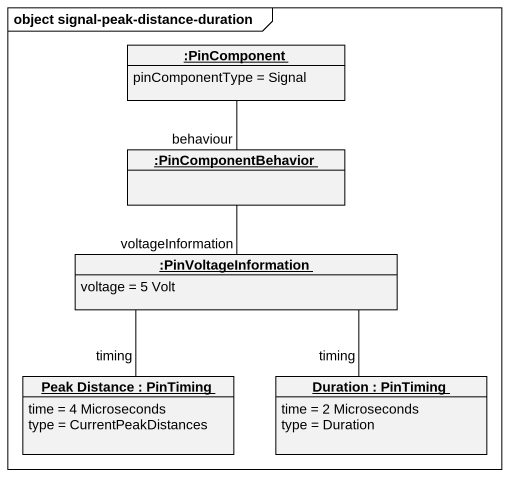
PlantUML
@startuml
mainframe object signal-peak-distance-duration
hide circle
hide empty members
object ":PinComponent" as PinComponent {
  pinComponentType = Signal
}
object ":PinComponentBehavior" as PinComponentBehavior
object ":PinVoltageInformation" as PinVoltageInformation {
  voltage = 5 Volt
}
object "Peak Distance : PinTiming" as Peak_Distance {
  time = 4 Microseconds
  type = CurrentPeakDistances
}
object "Duration : PinTiming" as Duration {
  time = 2 Microseconds
  type = Duration
}
PinComponent -- PinComponentBehavior : behaviour
PinComponentBehavior -- PinVoltageInformation : voltageInformation
PinVoltageInformation -- Peak_Distance : timing
PinVoltageInformation -- Duration : timing
@enduml
